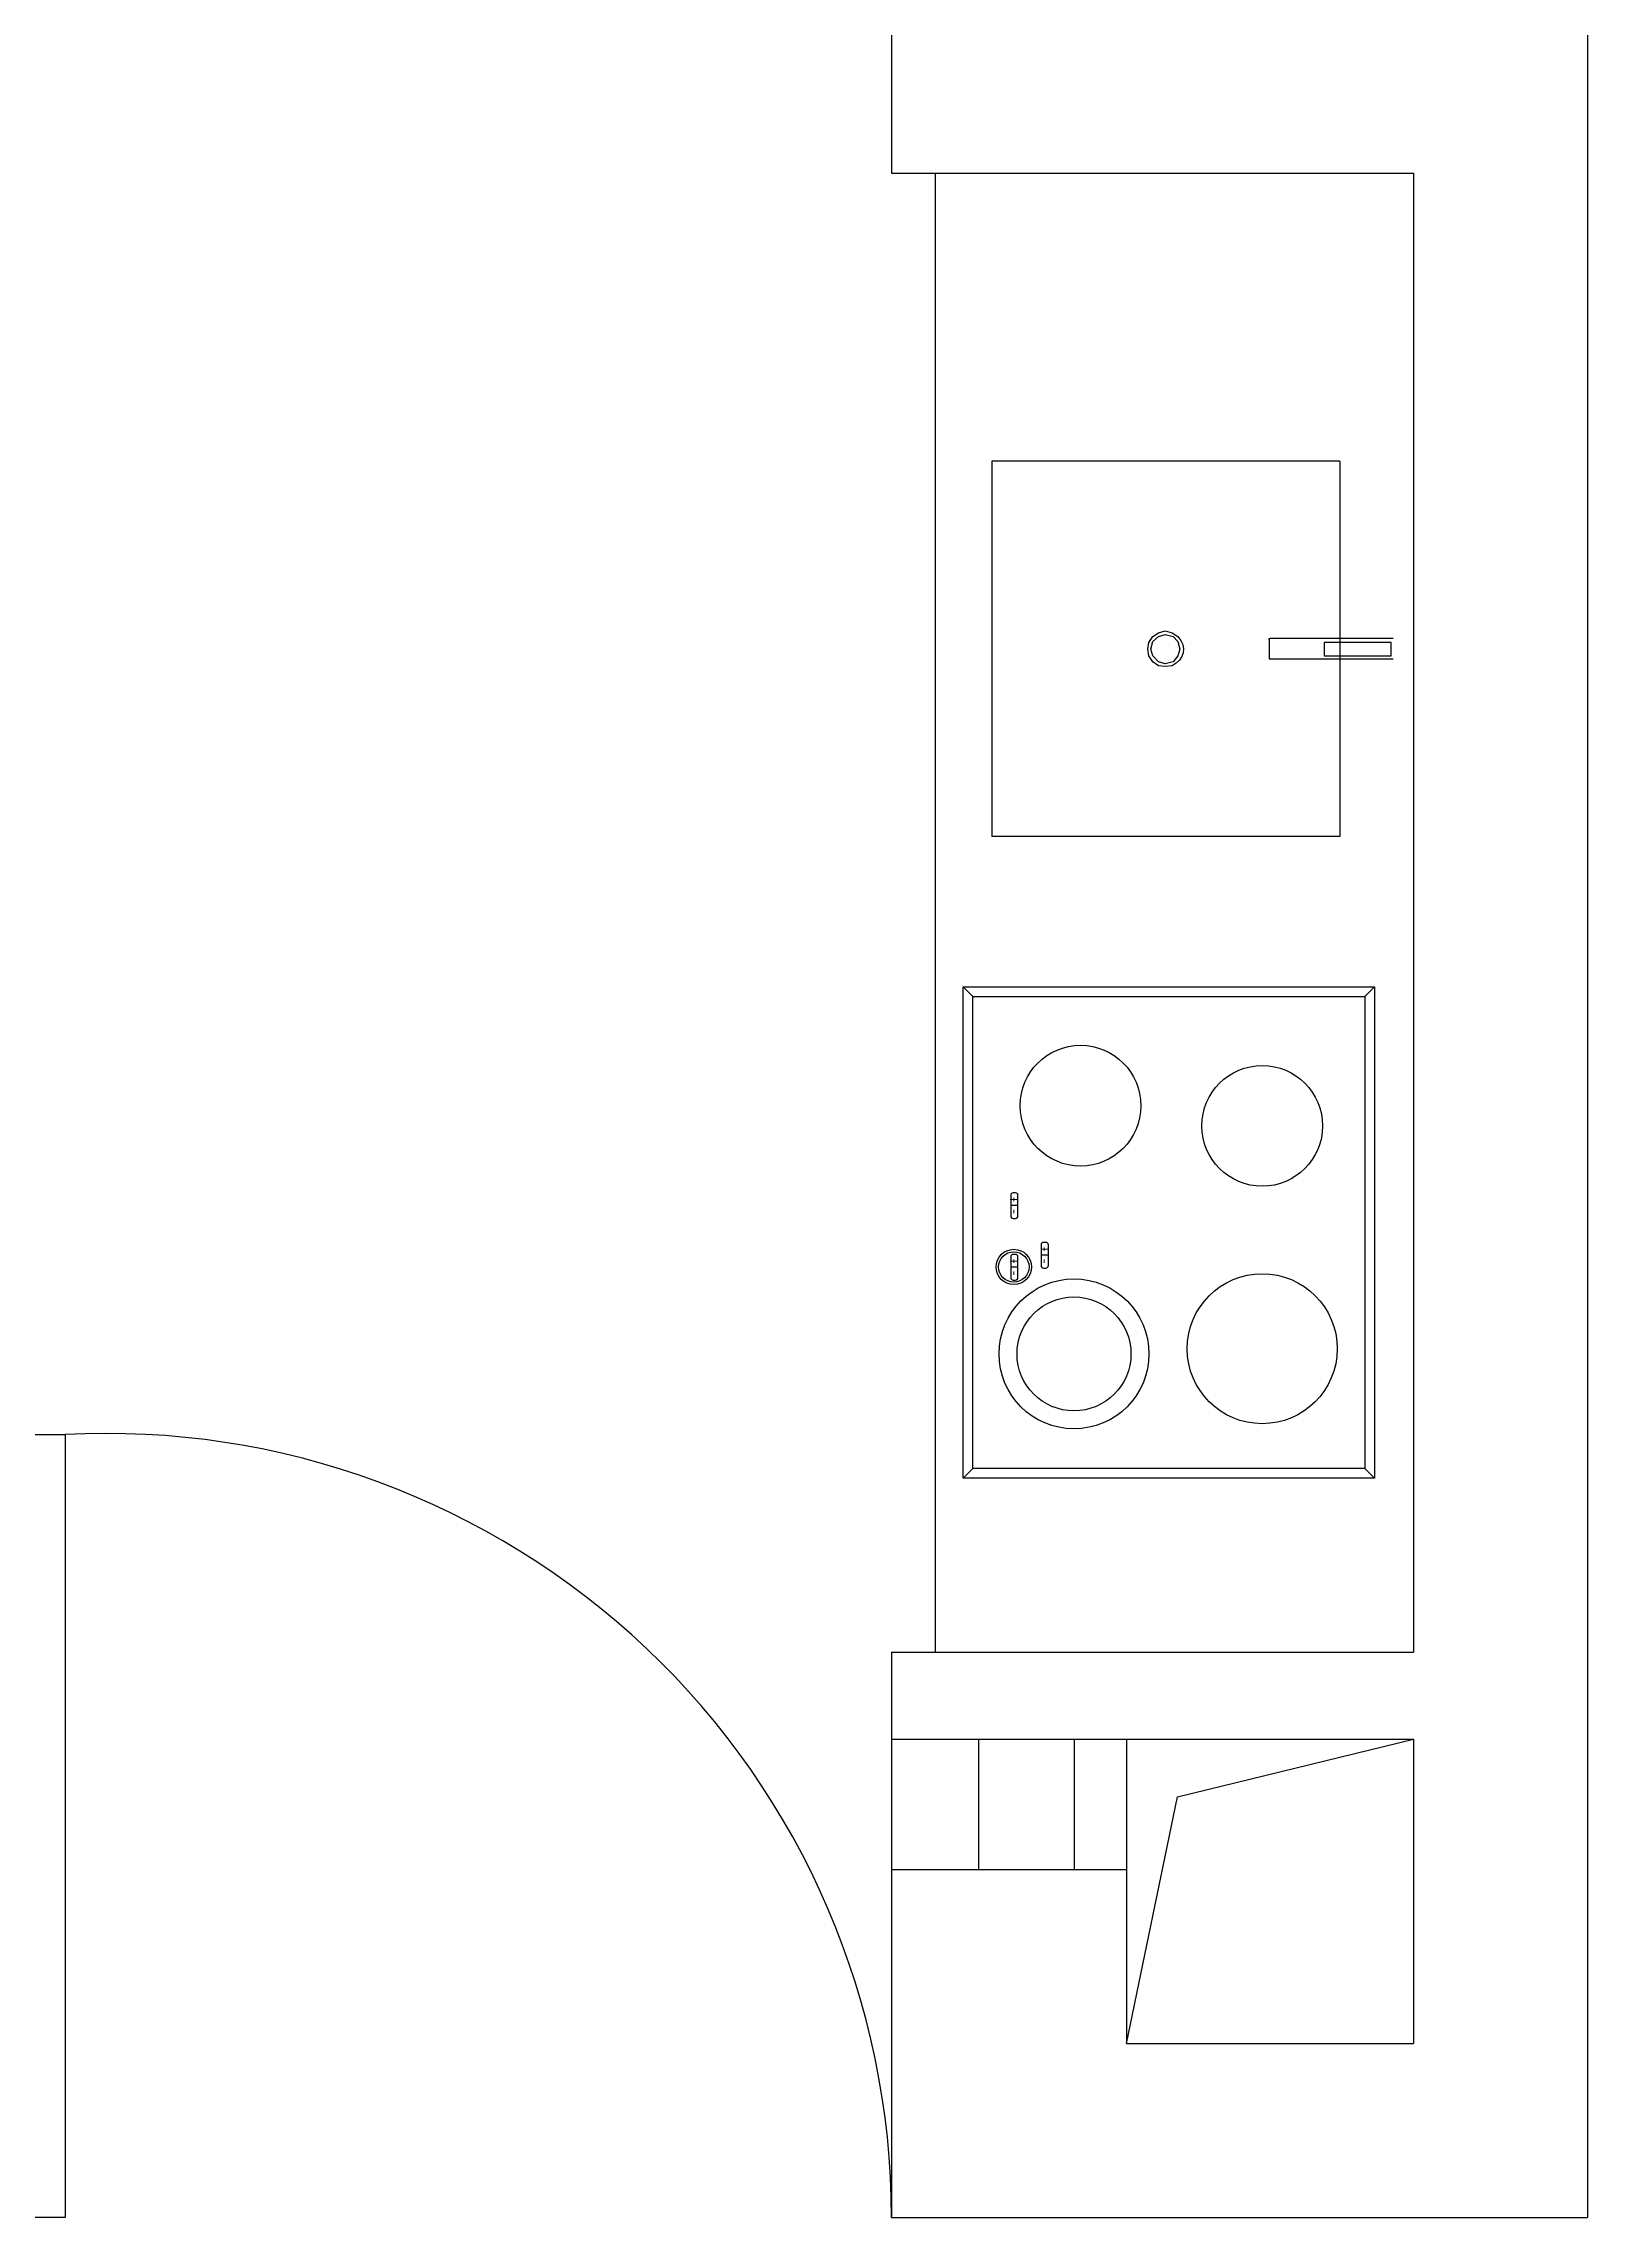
# Model space of a CAD drawing. Header units: inches. Extents: x 5086 to 8886, y 3507 to 12257.
# Drawn here: x 7011 to 8786, y 3507 to 6006 of the extents above; entities that cross this region are included whole.
import ezdxf

# ---------------------------------------------------------------- set-up
doc = ezdxf.new("R2010")
doc.units = ezdxf.units.IN
doc.header["$MEASUREMENT"] = 0
doc.layers.add('B不可动建筑图层', color=6, linetype='Continuous')
doc.layers.add('J家具', color=4, linetype='Continuous')
doc.styles.add('ROMANS', font='romans.shx', dxfattribs={"width": 0.5})

# ---------------------------------------------------------------- blocks, each defined once
blk = doc.blocks.new('厨具')
at = {"layer": 'J家具'}
for p, q in [((106067611.9, 19875018.9, -1.1), (106067623, 19875007.9, 3.5)), ((106068176.8, 19875018.9, -1.1), (106068165.8, 19875007.9, 3.5)), ((106067854.4, 19874955.9, 1.2), (106067854.4, 19874964.2, 1.2)), ((106067925.2, 19874955.9, 1.2), (106067925.2, 19874964.2, 1.2)), ((106067868.2, 19874921, 1.2), (106067868.2, 19874929.3, 1.2)), ((106067623, 19874557.1, 3.5), (106067611.9, 19874546, 0)), ((106068176.8, 19874546, 0), (106068165.8, 19874557.1, 3.5))]:
    blk.add_line(p, q, dxfattribs=at)
at = {"layer": 'J家具', "elevation": -1.1}
for points in [[(106068781.2, 19874586), (106068781.2, 19874985.9), (106068349.6, 19874985.9)], [(106068781.2, 19874586), (106068349.6, 19874586), (106068349.6, 19874985.9)], [(106068576, 19874667.3), (106068553.7, 19874667.3), (106068553.7, 19874666.2)], [(106068553.7, 19874667.3), (106068553.7, 19874666.2)], [(106068553.7, 19874666.2), (106068553.7, 19874524.7)], [(106068576, 19874667.3), (106068577.1, 19874667.3), (106068577.1, 19874666.2)], [(106068577.1, 19874524.7), (106068577.1, 19874666.2)]]:
    blk.add_lwpolyline(points, dxfattribs=at)
at = {"layer": 'J家具', "elevation": 1.2}
for points in [[(106067842.4, 19874955.9), (106067866.3, 19874955.9, 0.414214), (106067869.1, 19874958.7), (106067869.1, 19874961.5, 0.414214), (106067866.3, 19874964.2), (106067842.4, 19874964.2, 0.414214), (106067839.7, 19874961.5), (106067839.7, 19874958.7, 0.414214)], [(106067913.3, 19874955.9), (106067937.2, 19874955.9, 0.414214), (106067939.9, 19874958.7), (106067939.9, 19874961.5, 0.414214), (106067937.2, 19874964.2), (106067913.3, 19874964.2, 0.414214), (106067910.5, 19874961.5), (106067910.5, 19874958.7, 0.414214)], [(106067856.2, 19874921), (106067880.1, 19874921, 0.414214), (106067882.9, 19874923.7), (106067882.9, 19874926.5, 0.414214), (106067880.1, 19874929.3), (106067856.2, 19874929.3, 0.414214), (106067853.5, 19874926.5), (106067853.5, 19874923.7, 0.414214)]]:
    blk.add_lwpolyline(points, format="xyb", close=True, dxfattribs=at)
at = {"layer": 'J家具', "elevation": -1.1}
for points in [[(106068586, 19874786.5), (106068583.8, 19874778.7), (106068579.3, 19874772), (106068574.8, 19874768.5), (106068570.1, 19874766.4), (106068565.4, 19874765.6), (106068560.8, 19874766), (106068556.4, 19874767.6), (106068552.4, 19874770.3), (106068548.9, 19874774.1), (106068545.9, 19874778.7), (106068544.8, 19874786.5), (106068545.9, 19874794.3), (106068550.4, 19874801), (106068557.1, 19874805.5), (106068564.9, 19874806.6), (106068572.7, 19874805.5), (106068579.3, 19874801), (106068583.8, 19874794.3)], [(106068581.6, 19874786.5), (106068579.3, 19874777.6), (106068573.8, 19874772), (106068564.9, 19874769.8), (106068557.1, 19874772), (106068550.4, 19874777.6), (106068548.2, 19874786.5), (106068550.4, 19874794.3), (106068557.1, 19874801), (106068564.9, 19874803.2), (106068573.8, 19874801), (106068579.3, 19874794.3)], [(106068557.1, 19874603.8), (106068557.1, 19874527), (106068572.7, 19874527), (106068572.7, 19874603.8)]]:
    blk.add_lwpolyline(points, close=True, dxfattribs=at)
at = {"layer": 'J家具'}
for centre, radius in [((106067754.8, 19874891.5, 610.7), 86.2), ((106067854.7, 19874960.7, 1.2), 20.3), ((106067854.7, 19874960.7, 1.2), 17.5), ((106067754.8, 19874891.5, 610.7), 65.5), ((106068040.1, 19874884, 610.7), 69.4), ((106067760.7, 19874675.1, 610.7), 86.2), ((106068016.9, 19874675.1, 610.7), 69.4)]:
    blk.add_circle(centre, radius, dxfattribs=at)
for points in [[(106067611.9, 19875018.9, -1.1), (106068176.8, 19875018.9, -1.1), (106068176.8, 19874546, 0), (106067611.9, 19874546, 0)], [(106067623, 19875007.9, 3.5), (106068165.8, 19875007.9, 1.2), (106068165.8, 19874557.1, 1.2), (106067623, 19874557.1, 3.5)]]:
    blk.add_3dface(points, dxfattribs=at)
at = {"layer": 'J家具', "char_height": 9.2, "width": 11.96, "attachment_point": 3, "rotation": 180, "style": 'ROMANS'}
for s, insert in [('-', (106067844.6, 19874955.5, 1.2)), ('+', (106067858.4, 19874955.5, 1.2)), ('-', (106067915.5, 19874955.5, 1.2)), ('+', (106067929.3, 19874955.5, 1.2)), ('-', (106067858.4, 19874920.5, 1.2)), ('+', (106067872.2, 19874920.5, 1.2))]:
    blk.add_mtext(s, dxfattribs=dict(at, insert=insert))
blk = doc.blocks.new('不可动建筑图层')
at = {"layer": 'B不可动建筑图层', "color": 6}
for p, q in [((1800, 6550), (1800, 0)), ((1000, 2550), (1000, 2350)), ((1000, 2350), (1600, 2350)), ((1000, 650), (1000, 0)), ((1000, 650), (1600, 650)), ((1000, 550), (1600, 550)), ((1100, 550), (1100, 400)), ((1210, 550), (1210, 400)), ((1270, 550), (1270, 200)), ((1600, 550), (1600, 200)), ((1000, 400), (1270, 400)), ((1270, 200), (1600, 200)), ((1000, 0), (1800, 0))]:
    blk.add_line(p, q, dxfattribs=at)
at = {"layer": 'B不可动建筑图层'}
blk.add_line((1600, 2350), (1600, 650), dxfattribs=at)
at = {"layer": 'B不可动建筑图层', "color": 6}
blk.add_lwpolyline([(0, 0), (0, 900), (50, 900), (50, 0)], close=True, dxfattribs=at)
blk.add_arc((97.8, -0.9), 902.2, 0.057, 93.0393, dxfattribs=at)

msp = doc.modelspace()

# ---------------------------------------------------------------- linework, layer by layer
at = {"layer": 'J家具', "linetype": 'Continuous'}
msp.add_line((8035.6, 5857), (8035.6, 4157), dxfattribs=at)
at = {"layer": 'J家具', "color": 251, "ltscale": 150}
msp.add_lwpolyline([(8255.6, 3707), (8314.3, 3990.6), (8585.6, 4057)], dxfattribs=at)

# ---------------------------------------------------------------- block references
at = {"layer": 'B不可动建筑图层'}
msp.add_blockref('不可动建筑图层', (6985.6, 3507), dxfattribs=at)
at = {"layer": 'J家具', "rotation": 90}
msp.add_blockref('厨具', (19883086.8, -106063255), dxfattribs=at)

doc.saveas('drawing.dxf')
